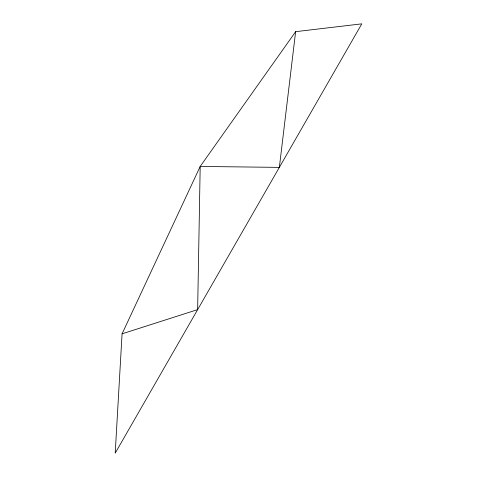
<?xml version="1.0" encoding="UTF-8"?>
<svg xmlns="http://www.w3.org/2000/svg" width="477" height="477" viewBox="0 0 477 477"><rect width="100%" height="100%" fill="white"/><g stroke="black" fill="none" stroke-linecap="round" stroke-linejoin="round"><path stroke-width="0.72" d="M122.076 333.828L115.207 453.15L361.793 23.85L295.633 31.667L200.191 166.449L122.076 333.828L197.645 309.621L200.191 166.449L279.355 167.379L295.633 31.667"/></g></svg>
